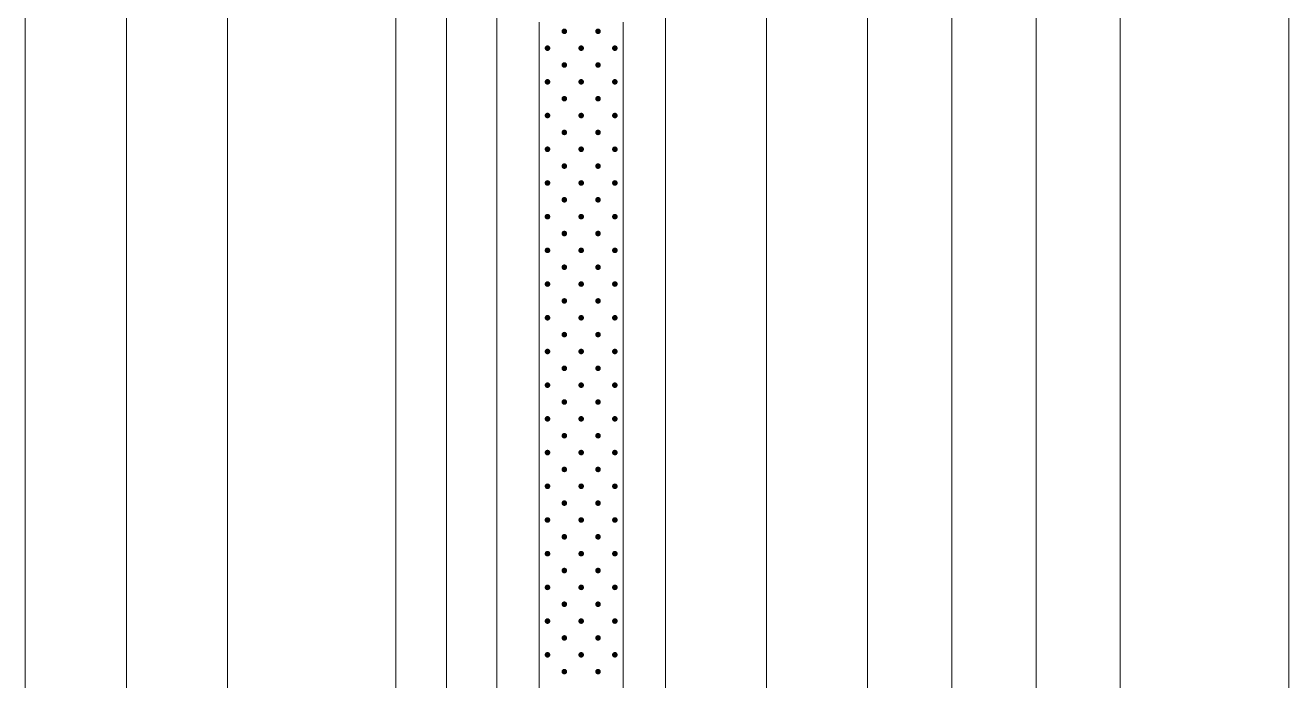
# Model space of a CAD drawing. Header units: inches. Extents: x -27 to 109, y -724 to 26.
# Drawn here: x 5.88 to 35.88, y -171.67 to -156.11 of the extents above; entities that cross this region are included whole.
import ezdxf

# ---------------------------------------------------------------- set-up
doc = ezdxf.new("R2010")
doc.units = ezdxf.units.IN
doc.header["$MEASUREMENT"] = 0
doc.layers.get('0').update_dxf_attribs({"lineweight": 0})

# ---------------------------------------------------------------- blocks, each defined once
blk = doc.blocks.new('lr_block_40')
at = {"true_color": 0x000000}
for points in [[(18.746, -156.271), (18.748, -156.254), (18.746, -156.237), (18.739, -156.22), (18.729, -156.207), (18.715, -156.196), (18.699, -156.189), (18.682, -156.187), (18.664, -156.189), (18.648, -156.196), (18.634, -156.207), (18.624, -156.22), (18.617, -156.237), (18.615, -156.254), (18.617, -156.271), (18.624, -156.287), (18.634, -156.301), (18.648, -156.311), (18.664, -156.318), (18.682, -156.32), (18.699, -156.318), (18.715, -156.311), (18.729, -156.301), (18.739, -156.287)], [(19.546, -156.271), (19.548, -156.254), (19.546, -156.237), (19.539, -156.22), (19.529, -156.207), (19.515, -156.196), (19.499, -156.189), (19.482, -156.187), (19.464, -156.189), (19.448, -156.196), (19.434, -156.207), (19.424, -156.22), (19.417, -156.237), (19.415, -156.254), (19.417, -156.271), (19.424, -156.287), (19.434, -156.301), (19.448, -156.311), (19.464, -156.318), (19.482, -156.32), (19.499, -156.318), (19.515, -156.311), (19.529, -156.301), (19.539, -156.287)], [(18.346, -156.671), (18.348, -156.654), (18.346, -156.637), (18.339, -156.62), (18.329, -156.607), (18.315, -156.596), (18.299, -156.589), (18.282, -156.587), (18.264, -156.589), (18.248, -156.596), (18.234, -156.607), (18.224, -156.62), (18.217, -156.637), (18.215, -156.654), (18.217, -156.671), (18.224, -156.687), (18.234, -156.701), (18.248, -156.711), (18.264, -156.718), (18.282, -156.72), (18.299, -156.718), (18.315, -156.711), (18.329, -156.701), (18.339, -156.687)], [(19.146, -156.671), (19.148, -156.654), (19.146, -156.637), (19.139, -156.62), (19.129, -156.607), (19.115, -156.596), (19.099, -156.589), (19.082, -156.587), (19.064, -156.589), (19.048, -156.596), (19.034, -156.607), (19.024, -156.62), (19.017, -156.637), (19.015, -156.654), (19.017, -156.671), (19.024, -156.687), (19.034, -156.701), (19.048, -156.711), (19.064, -156.718), (19.082, -156.72), (19.099, -156.718), (19.115, -156.711), (19.129, -156.701), (19.139, -156.687)], [(19.946, -156.671), (19.948, -156.654), (19.946, -156.637), (19.939, -156.62), (19.929, -156.607), (19.915, -156.596), (19.899, -156.589), (19.882, -156.587), (19.864, -156.589), (19.848, -156.596), (19.834, -156.607), (19.824, -156.62), (19.817, -156.637), (19.815, -156.654), (19.817, -156.671), (19.824, -156.687), (19.834, -156.701), (19.848, -156.711), (19.864, -156.718), (19.882, -156.72), (19.899, -156.718), (19.915, -156.711), (19.929, -156.701), (19.939, -156.687)], [(18.746, -157.071), (18.748, -157.054), (18.746, -157.037), (18.739, -157.02), (18.729, -157.007), (18.715, -156.996), (18.699, -156.989), (18.682, -156.987), (18.664, -156.989), (18.648, -156.996), (18.634, -157.007), (18.624, -157.02), (18.617, -157.037), (18.615, -157.054), (18.617, -157.071), (18.624, -157.087), (18.634, -157.101), (18.648, -157.111), (18.664, -157.118), (18.682, -157.12), (18.699, -157.118), (18.715, -157.111), (18.729, -157.101), (18.739, -157.087)], [(19.546, -157.071), (19.548, -157.054), (19.546, -157.037), (19.539, -157.02), (19.529, -157.007), (19.515, -156.996), (19.499, -156.989), (19.482, -156.987), (19.464, -156.989), (19.448, -156.996), (19.434, -157.007), (19.424, -157.02), (19.417, -157.037), (19.415, -157.054), (19.417, -157.071), (19.424, -157.087), (19.434, -157.101), (19.448, -157.111), (19.464, -157.118), (19.482, -157.12), (19.499, -157.118), (19.515, -157.111), (19.529, -157.101), (19.539, -157.087)], [(18.346, -157.471), (18.348, -157.454), (18.346, -157.437), (18.339, -157.42), (18.329, -157.407), (18.315, -157.396), (18.299, -157.389), (18.282, -157.387), (18.264, -157.389), (18.248, -157.396), (18.234, -157.407), (18.224, -157.42), (18.217, -157.437), (18.215, -157.454), (18.217, -157.471), (18.224, -157.487), (18.234, -157.501), (18.248, -157.511), (18.264, -157.518), (18.282, -157.52), (18.299, -157.518), (18.315, -157.511), (18.329, -157.501), (18.339, -157.487)], [(19.146, -157.471), (19.148, -157.454), (19.146, -157.437), (19.139, -157.42), (19.129, -157.407), (19.115, -157.396), (19.099, -157.389), (19.082, -157.387), (19.064, -157.389), (19.048, -157.396), (19.034, -157.407), (19.024, -157.42), (19.017, -157.437), (19.015, -157.454), (19.017, -157.471), (19.024, -157.487), (19.034, -157.501), (19.048, -157.511), (19.064, -157.518), (19.082, -157.52), (19.099, -157.518), (19.115, -157.511), (19.129, -157.501), (19.139, -157.487)], [(19.946, -157.471), (19.948, -157.454), (19.946, -157.437), (19.939, -157.42), (19.929, -157.407), (19.915, -157.396), (19.899, -157.389), (19.882, -157.387), (19.864, -157.389), (19.848, -157.396), (19.834, -157.407), (19.824, -157.42), (19.817, -157.437), (19.815, -157.454), (19.817, -157.471), (19.824, -157.487), (19.834, -157.501), (19.848, -157.511), (19.864, -157.518), (19.882, -157.52), (19.899, -157.518), (19.915, -157.511), (19.929, -157.501), (19.939, -157.487)], [(18.746, -157.871), (18.748, -157.854), (18.746, -157.837), (18.739, -157.82), (18.729, -157.807), (18.715, -157.796), (18.699, -157.789), (18.682, -157.787), (18.664, -157.789), (18.648, -157.796), (18.634, -157.807), (18.624, -157.82), (18.617, -157.837), (18.615, -157.854), (18.617, -157.871), (18.624, -157.887), (18.634, -157.901), (18.648, -157.911), (18.664, -157.918), (18.682, -157.92), (18.699, -157.918), (18.715, -157.911), (18.729, -157.901), (18.739, -157.887)], [(19.546, -157.871), (19.548, -157.854), (19.546, -157.837), (19.539, -157.82), (19.529, -157.807), (19.515, -157.796), (19.499, -157.789), (19.482, -157.787), (19.464, -157.789), (19.448, -157.796), (19.434, -157.807), (19.424, -157.82), (19.417, -157.837), (19.415, -157.854), (19.417, -157.871), (19.424, -157.887), (19.434, -157.901), (19.448, -157.911), (19.464, -157.918), (19.482, -157.92), (19.499, -157.918), (19.515, -157.911), (19.529, -157.901), (19.539, -157.887)], [(18.346, -158.271), (18.348, -158.254), (18.346, -158.237), (18.339, -158.22), (18.329, -158.207), (18.315, -158.196), (18.299, -158.189), (18.282, -158.187), (18.264, -158.189), (18.248, -158.196), (18.234, -158.207), (18.224, -158.22), (18.217, -158.237), (18.215, -158.254), (18.217, -158.271), (18.224, -158.287), (18.234, -158.301), (18.248, -158.311), (18.264, -158.318), (18.282, -158.32), (18.299, -158.318), (18.315, -158.311), (18.329, -158.301), (18.339, -158.287)], [(19.146, -158.271), (19.148, -158.254), (19.146, -158.237), (19.139, -158.22), (19.129, -158.207), (19.115, -158.196), (19.099, -158.189), (19.082, -158.187), (19.064, -158.189), (19.048, -158.196), (19.034, -158.207), (19.024, -158.22), (19.017, -158.237), (19.015, -158.254), (19.017, -158.271), (19.024, -158.287), (19.034, -158.301), (19.048, -158.311), (19.064, -158.318), (19.082, -158.32), (19.099, -158.318), (19.115, -158.311), (19.129, -158.301), (19.139, -158.287)], [(19.946, -158.271), (19.948, -158.254), (19.946, -158.237), (19.939, -158.22), (19.929, -158.207), (19.915, -158.196), (19.899, -158.189), (19.882, -158.187), (19.864, -158.189), (19.848, -158.196), (19.834, -158.207), (19.824, -158.22), (19.817, -158.237), (19.815, -158.254), (19.817, -158.271), (19.824, -158.287), (19.834, -158.301), (19.848, -158.311), (19.864, -158.318), (19.882, -158.32), (19.899, -158.318), (19.915, -158.311), (19.929, -158.301), (19.939, -158.287)], [(18.746, -158.671), (18.748, -158.654), (18.746, -158.637), (18.739, -158.62), (18.729, -158.607), (18.715, -158.596), (18.699, -158.589), (18.682, -158.587), (18.664, -158.589), (18.648, -158.596), (18.634, -158.607), (18.624, -158.62), (18.617, -158.637), (18.615, -158.654), (18.617, -158.671), (18.624, -158.687), (18.634, -158.701), (18.648, -158.711), (18.664, -158.718), (18.682, -158.72), (18.699, -158.718), (18.715, -158.711), (18.729, -158.701), (18.739, -158.687)], [(19.546, -158.671), (19.548, -158.654), (19.546, -158.637), (19.539, -158.62), (19.529, -158.607), (19.515, -158.596), (19.499, -158.589), (19.482, -158.587), (19.464, -158.589), (19.448, -158.596), (19.434, -158.607), (19.424, -158.62), (19.417, -158.637), (19.415, -158.654), (19.417, -158.671), (19.424, -158.687), (19.434, -158.701), (19.448, -158.711), (19.464, -158.718), (19.482, -158.72), (19.499, -158.718), (19.515, -158.711), (19.529, -158.701), (19.539, -158.687)], [(18.346, -159.071), (18.348, -159.054), (18.346, -159.037), (18.339, -159.02), (18.329, -159.007), (18.315, -158.996), (18.299, -158.989), (18.282, -158.987), (18.264, -158.989), (18.248, -158.996), (18.234, -159.007), (18.224, -159.02), (18.217, -159.037), (18.215, -159.054), (18.217, -159.071), (18.224, -159.087), (18.234, -159.101), (18.248, -159.111), (18.264, -159.118), (18.282, -159.12), (18.299, -159.118), (18.315, -159.111), (18.329, -159.101), (18.339, -159.087)], [(19.146, -159.071), (19.148, -159.054), (19.146, -159.037), (19.139, -159.02), (19.129, -159.007), (19.115, -158.996), (19.099, -158.989), (19.082, -158.987), (19.064, -158.989), (19.048, -158.996), (19.034, -159.007), (19.024, -159.02), (19.017, -159.037), (19.015, -159.054), (19.017, -159.071), (19.024, -159.087), (19.034, -159.101), (19.048, -159.111), (19.064, -159.118), (19.082, -159.12), (19.099, -159.118), (19.115, -159.111), (19.129, -159.101), (19.139, -159.087)], [(19.946, -159.071), (19.948, -159.054), (19.946, -159.037), (19.939, -159.02), (19.929, -159.007), (19.915, -158.996), (19.899, -158.989), (19.882, -158.987), (19.864, -158.989), (19.848, -158.996), (19.834, -159.007), (19.824, -159.02), (19.817, -159.037), (19.815, -159.054), (19.817, -159.071), (19.824, -159.087), (19.834, -159.101), (19.848, -159.111), (19.864, -159.118), (19.882, -159.12), (19.899, -159.118), (19.915, -159.111), (19.929, -159.101), (19.939, -159.087)], [(18.746, -159.471), (18.748, -159.454), (18.746, -159.437), (18.739, -159.42), (18.729, -159.407), (18.715, -159.396), (18.699, -159.389), (18.682, -159.387), (18.664, -159.389), (18.648, -159.396), (18.634, -159.407), (18.624, -159.42), (18.617, -159.437), (18.615, -159.454), (18.617, -159.471), (18.624, -159.487), (18.634, -159.501), (18.648, -159.511), (18.664, -159.518), (18.682, -159.52), (18.699, -159.518), (18.715, -159.511), (18.729, -159.501), (18.739, -159.487)], [(19.546, -159.471), (19.548, -159.454), (19.546, -159.437), (19.539, -159.42), (19.529, -159.407), (19.515, -159.396), (19.499, -159.389), (19.482, -159.387), (19.464, -159.389), (19.448, -159.396), (19.434, -159.407), (19.424, -159.42), (19.417, -159.437), (19.415, -159.454), (19.417, -159.471), (19.424, -159.487), (19.434, -159.501), (19.448, -159.511), (19.464, -159.518), (19.482, -159.52), (19.499, -159.518), (19.515, -159.511), (19.529, -159.501), (19.539, -159.487)], [(18.346, -159.871), (18.348, -159.854), (18.346, -159.837), (18.339, -159.82), (18.329, -159.807), (18.315, -159.796), (18.299, -159.789), (18.282, -159.787), (18.264, -159.789), (18.248, -159.796), (18.234, -159.807), (18.224, -159.82), (18.217, -159.837), (18.215, -159.854), (18.217, -159.871), (18.224, -159.887), (18.234, -159.901), (18.248, -159.911), (18.264, -159.918), (18.282, -159.92), (18.299, -159.918), (18.315, -159.911), (18.329, -159.901), (18.339, -159.887)], [(19.146, -159.871), (19.148, -159.854), (19.146, -159.837), (19.139, -159.82), (19.129, -159.807), (19.115, -159.796), (19.099, -159.789), (19.082, -159.787), (19.064, -159.789), (19.048, -159.796), (19.034, -159.807), (19.024, -159.82), (19.017, -159.837), (19.015, -159.854), (19.017, -159.871), (19.024, -159.887), (19.034, -159.901), (19.048, -159.911), (19.064, -159.918), (19.082, -159.92), (19.099, -159.918), (19.115, -159.911), (19.129, -159.901), (19.139, -159.887)], [(19.946, -159.871), (19.948, -159.854), (19.946, -159.837), (19.939, -159.82), (19.929, -159.807), (19.915, -159.796), (19.899, -159.789), (19.882, -159.787), (19.864, -159.789), (19.848, -159.796), (19.834, -159.807), (19.824, -159.82), (19.817, -159.837), (19.815, -159.854), (19.817, -159.871), (19.824, -159.887), (19.834, -159.901), (19.848, -159.911), (19.864, -159.918), (19.882, -159.92), (19.899, -159.918), (19.915, -159.911), (19.929, -159.901), (19.939, -159.887)], [(18.746, -160.271), (18.748, -160.254), (18.746, -160.237), (18.739, -160.22), (18.729, -160.207), (18.715, -160.196), (18.699, -160.189), (18.682, -160.187), (18.664, -160.189), (18.648, -160.196), (18.634, -160.207), (18.624, -160.22), (18.617, -160.237), (18.615, -160.254), (18.617, -160.271), (18.624, -160.287), (18.634, -160.301), (18.648, -160.311), (18.664, -160.318), (18.682, -160.32), (18.699, -160.318), (18.715, -160.311), (18.729, -160.301), (18.739, -160.287)], [(19.546, -160.271), (19.548, -160.254), (19.546, -160.237), (19.539, -160.22), (19.529, -160.207), (19.515, -160.196), (19.499, -160.189), (19.482, -160.187), (19.464, -160.189), (19.448, -160.196), (19.434, -160.207), (19.424, -160.22), (19.417, -160.237), (19.415, -160.254), (19.417, -160.271), (19.424, -160.287), (19.434, -160.301), (19.448, -160.311), (19.464, -160.318), (19.482, -160.32), (19.499, -160.318), (19.515, -160.311), (19.529, -160.301), (19.539, -160.287)], [(18.346, -160.671), (18.348, -160.654), (18.346, -160.637), (18.339, -160.62), (18.329, -160.607), (18.315, -160.596), (18.299, -160.589), (18.282, -160.587), (18.264, -160.589), (18.248, -160.596), (18.234, -160.607), (18.224, -160.62), (18.217, -160.637), (18.215, -160.654), (18.217, -160.671), (18.224, -160.687), (18.234, -160.701), (18.248, -160.711), (18.264, -160.718), (18.282, -160.72), (18.299, -160.718), (18.315, -160.711), (18.329, -160.701), (18.339, -160.687)], [(19.146, -160.671), (19.148, -160.654), (19.146, -160.637), (19.139, -160.62), (19.129, -160.607), (19.115, -160.596), (19.099, -160.589), (19.082, -160.587), (19.064, -160.589), (19.048, -160.596), (19.034, -160.607), (19.024, -160.62), (19.017, -160.637), (19.015, -160.654), (19.017, -160.671), (19.024, -160.687), (19.034, -160.701), (19.048, -160.711), (19.064, -160.718), (19.082, -160.72), (19.099, -160.718), (19.115, -160.711), (19.129, -160.701), (19.139, -160.687)], [(19.946, -160.671), (19.948, -160.654), (19.946, -160.637), (19.939, -160.62), (19.929, -160.607), (19.915, -160.596), (19.899, -160.589), (19.882, -160.587), (19.864, -160.589), (19.848, -160.596), (19.834, -160.607), (19.824, -160.62), (19.817, -160.637), (19.815, -160.654), (19.817, -160.671), (19.824, -160.687), (19.834, -160.701), (19.848, -160.711), (19.864, -160.718), (19.882, -160.72), (19.899, -160.718), (19.915, -160.711), (19.929, -160.701), (19.939, -160.687)], [(18.746, -161.071), (18.748, -161.054), (18.746, -161.037), (18.739, -161.02), (18.729, -161.007), (18.715, -160.996), (18.699, -160.989), (18.682, -160.987), (18.664, -160.989), (18.648, -160.996), (18.634, -161.007), (18.624, -161.02), (18.617, -161.037), (18.615, -161.054), (18.617, -161.071), (18.624, -161.087), (18.634, -161.101), (18.648, -161.111), (18.664, -161.118), (18.682, -161.12), (18.699, -161.118), (18.715, -161.111), (18.729, -161.101), (18.739, -161.087)], [(19.546, -161.071), (19.548, -161.054), (19.546, -161.037), (19.539, -161.02), (19.529, -161.007), (19.515, -160.996), (19.499, -160.989), (19.482, -160.987), (19.464, -160.989), (19.448, -160.996), (19.434, -161.007), (19.424, -161.02), (19.417, -161.037), (19.415, -161.054), (19.417, -161.071), (19.424, -161.087), (19.434, -161.101), (19.448, -161.111), (19.464, -161.118), (19.482, -161.12), (19.499, -161.118), (19.515, -161.111), (19.529, -161.101), (19.539, -161.087)], [(18.346, -161.471), (18.348, -161.454), (18.346, -161.437), (18.339, -161.42), (18.329, -161.407), (18.315, -161.396), (18.299, -161.389), (18.282, -161.387), (18.264, -161.389), (18.248, -161.396), (18.234, -161.407), (18.224, -161.42), (18.217, -161.437), (18.215, -161.454), (18.217, -161.471), (18.224, -161.487), (18.234, -161.501), (18.248, -161.511), (18.264, -161.518), (18.282, -161.52), (18.299, -161.518), (18.315, -161.511), (18.329, -161.501), (18.339, -161.487)], [(19.146, -161.471), (19.148, -161.454), (19.146, -161.437), (19.139, -161.42), (19.129, -161.407), (19.115, -161.396), (19.099, -161.389), (19.082, -161.387), (19.064, -161.389), (19.048, -161.396), (19.034, -161.407), (19.024, -161.42), (19.017, -161.437), (19.015, -161.454), (19.017, -161.471), (19.024, -161.487), (19.034, -161.501), (19.048, -161.511), (19.064, -161.518), (19.082, -161.52), (19.099, -161.518), (19.115, -161.511), (19.129, -161.501), (19.139, -161.487)], [(19.946, -161.471), (19.948, -161.454), (19.946, -161.437), (19.939, -161.42), (19.929, -161.407), (19.915, -161.396), (19.899, -161.389), (19.882, -161.387), (19.864, -161.389), (19.848, -161.396), (19.834, -161.407), (19.824, -161.42), (19.817, -161.437), (19.815, -161.454), (19.817, -161.471), (19.824, -161.487), (19.834, -161.501), (19.848, -161.511), (19.864, -161.518), (19.882, -161.52), (19.899, -161.518), (19.915, -161.511), (19.929, -161.501), (19.939, -161.487)], [(18.746, -161.871), (18.748, -161.854), (18.746, -161.837), (18.739, -161.82), (18.729, -161.807), (18.715, -161.796), (18.699, -161.789), (18.682, -161.787), (18.664, -161.789), (18.648, -161.796), (18.634, -161.807), (18.624, -161.82), (18.617, -161.837), (18.615, -161.854), (18.617, -161.871), (18.624, -161.887), (18.634, -161.901), (18.648, -161.911), (18.664, -161.918), (18.682, -161.92), (18.699, -161.918), (18.715, -161.911), (18.729, -161.901), (18.739, -161.887)], [(19.546, -161.871), (19.548, -161.854), (19.546, -161.837), (19.539, -161.82), (19.529, -161.807), (19.515, -161.796), (19.499, -161.789), (19.482, -161.787), (19.464, -161.789), (19.448, -161.796), (19.434, -161.807), (19.424, -161.82), (19.417, -161.837), (19.415, -161.854), (19.417, -161.871), (19.424, -161.887), (19.434, -161.901), (19.448, -161.911), (19.464, -161.918), (19.482, -161.92), (19.499, -161.918), (19.515, -161.911), (19.529, -161.901), (19.539, -161.887)], [(18.346, -162.271), (18.348, -162.254), (18.346, -162.237), (18.339, -162.22), (18.329, -162.207), (18.315, -162.196), (18.299, -162.189), (18.282, -162.187), (18.264, -162.189), (18.248, -162.196), (18.234, -162.207), (18.224, -162.22), (18.217, -162.237), (18.215, -162.254), (18.217, -162.271), (18.224, -162.287), (18.234, -162.301), (18.248, -162.311), (18.264, -162.318), (18.282, -162.32), (18.299, -162.318), (18.315, -162.311), (18.329, -162.301), (18.339, -162.287)], [(19.146, -162.271), (19.148, -162.254), (19.146, -162.237), (19.139, -162.22), (19.129, -162.207), (19.115, -162.196), (19.099, -162.189), (19.082, -162.187), (19.064, -162.189), (19.048, -162.196), (19.034, -162.207), (19.024, -162.22), (19.017, -162.237), (19.015, -162.254), (19.017, -162.271), (19.024, -162.287), (19.034, -162.301), (19.048, -162.311), (19.064, -162.318), (19.082, -162.32), (19.099, -162.318), (19.115, -162.311), (19.129, -162.301), (19.139, -162.287)], [(19.946, -162.271), (19.948, -162.254), (19.946, -162.237), (19.939, -162.22), (19.929, -162.207), (19.915, -162.196), (19.899, -162.189), (19.882, -162.187), (19.864, -162.189), (19.848, -162.196), (19.834, -162.207), (19.824, -162.22), (19.817, -162.237), (19.815, -162.254), (19.817, -162.271), (19.824, -162.287), (19.834, -162.301), (19.848, -162.311), (19.864, -162.318), (19.882, -162.32), (19.899, -162.318), (19.915, -162.311), (19.929, -162.301), (19.939, -162.287)], [(18.746, -162.671), (18.748, -162.654), (18.746, -162.637), (18.739, -162.62), (18.729, -162.607), (18.715, -162.596), (18.699, -162.589), (18.682, -162.587), (18.664, -162.589), (18.648, -162.596), (18.634, -162.607), (18.624, -162.62), (18.617, -162.637), (18.615, -162.654), (18.617, -162.671), (18.624, -162.687), (18.634, -162.701), (18.648, -162.711), (18.664, -162.718), (18.682, -162.72), (18.699, -162.718), (18.715, -162.711), (18.729, -162.701), (18.739, -162.687)], [(19.546, -162.671), (19.548, -162.654), (19.546, -162.637), (19.539, -162.62), (19.529, -162.607), (19.515, -162.596), (19.499, -162.589), (19.482, -162.587), (19.464, -162.589), (19.448, -162.596), (19.434, -162.607), (19.424, -162.62), (19.417, -162.637), (19.415, -162.654), (19.417, -162.671), (19.424, -162.687), (19.434, -162.701), (19.448, -162.711), (19.464, -162.718), (19.482, -162.72), (19.499, -162.718), (19.515, -162.711), (19.529, -162.701), (19.539, -162.687)], [(18.346, -163.071), (18.348, -163.054), (18.346, -163.037), (18.339, -163.02), (18.329, -163.007), (18.315, -162.996), (18.299, -162.989), (18.282, -162.987), (18.264, -162.989), (18.248, -162.996), (18.234, -163.007), (18.224, -163.02), (18.217, -163.037), (18.215, -163.054), (18.217, -163.071), (18.224, -163.087), (18.234, -163.101), (18.248, -163.111), (18.264, -163.118), (18.282, -163.12), (18.299, -163.118), (18.315, -163.111), (18.329, -163.101), (18.339, -163.087)], [(19.146, -163.071), (19.148, -163.054), (19.146, -163.037), (19.139, -163.02), (19.129, -163.007), (19.115, -162.996), (19.099, -162.989), (19.082, -162.987), (19.064, -162.989), (19.048, -162.996), (19.034, -163.007), (19.024, -163.02), (19.017, -163.037), (19.015, -163.054), (19.017, -163.071), (19.024, -163.087), (19.034, -163.101), (19.048, -163.111), (19.064, -163.118), (19.082, -163.12), (19.099, -163.118), (19.115, -163.111), (19.129, -163.101), (19.139, -163.087)], [(19.946, -163.071), (19.948, -163.054), (19.946, -163.037), (19.939, -163.02), (19.929, -163.007), (19.915, -162.996), (19.899, -162.989), (19.882, -162.987), (19.864, -162.989), (19.848, -162.996), (19.834, -163.007), (19.824, -163.02), (19.817, -163.037), (19.815, -163.054), (19.817, -163.071), (19.824, -163.087), (19.834, -163.101), (19.848, -163.111), (19.864, -163.118), (19.882, -163.12), (19.899, -163.118), (19.915, -163.111), (19.929, -163.101), (19.939, -163.087)], [(18.746, -163.471), (18.748, -163.454), (18.746, -163.437), (18.739, -163.42), (18.729, -163.407), (18.715, -163.396), (18.699, -163.389), (18.682, -163.387), (18.664, -163.389), (18.648, -163.396), (18.634, -163.407), (18.624, -163.42), (18.617, -163.437), (18.615, -163.454), (18.617, -163.471), (18.624, -163.487), (18.634, -163.501), (18.648, -163.511), (18.664, -163.518), (18.682, -163.52), (18.699, -163.518), (18.715, -163.511), (18.729, -163.501), (18.739, -163.487)], [(19.546, -163.471), (19.548, -163.454), (19.546, -163.437), (19.539, -163.42), (19.529, -163.407), (19.515, -163.396), (19.499, -163.389), (19.482, -163.387), (19.464, -163.389), (19.448, -163.396), (19.434, -163.407), (19.424, -163.42), (19.417, -163.437), (19.415, -163.454), (19.417, -163.471), (19.424, -163.487), (19.434, -163.501), (19.448, -163.511), (19.464, -163.518), (19.482, -163.52), (19.499, -163.518), (19.515, -163.511), (19.529, -163.501), (19.539, -163.487)], [(18.346, -163.871), (18.348, -163.854), (18.346, -163.837), (18.339, -163.82), (18.329, -163.807), (18.315, -163.796), (18.299, -163.789), (18.282, -163.787), (18.264, -163.789), (18.248, -163.796), (18.234, -163.807), (18.224, -163.82), (18.217, -163.837), (18.215, -163.854), (18.217, -163.871), (18.224, -163.887), (18.234, -163.901), (18.248, -163.911), (18.264, -163.918), (18.282, -163.92), (18.299, -163.918), (18.315, -163.911), (18.329, -163.901), (18.339, -163.887)], [(19.146, -163.871), (19.148, -163.854), (19.146, -163.837), (19.139, -163.82), (19.129, -163.807), (19.115, -163.796), (19.099, -163.789), (19.082, -163.787), (19.064, -163.789), (19.048, -163.796), (19.034, -163.807), (19.024, -163.82), (19.017, -163.837), (19.015, -163.854), (19.017, -163.871), (19.024, -163.887), (19.034, -163.901), (19.048, -163.911), (19.064, -163.918), (19.082, -163.92), (19.099, -163.918), (19.115, -163.911), (19.129, -163.901), (19.139, -163.887)], [(19.946, -163.871), (19.948, -163.854), (19.946, -163.837), (19.939, -163.82), (19.929, -163.807), (19.915, -163.796), (19.899, -163.789), (19.882, -163.787), (19.864, -163.789), (19.848, -163.796), (19.834, -163.807), (19.824, -163.82), (19.817, -163.837), (19.815, -163.854), (19.817, -163.871), (19.824, -163.887), (19.834, -163.901), (19.848, -163.911), (19.864, -163.918), (19.882, -163.92), (19.899, -163.918), (19.915, -163.911), (19.929, -163.901), (19.939, -163.887)], [(18.746, -164.271), (18.748, -164.254), (18.746, -164.237), (18.739, -164.22), (18.729, -164.207), (18.715, -164.196), (18.699, -164.189), (18.682, -164.187), (18.664, -164.189), (18.648, -164.196), (18.634, -164.207), (18.624, -164.22), (18.617, -164.237), (18.615, -164.254), (18.617, -164.271), (18.624, -164.287), (18.634, -164.301), (18.648, -164.311), (18.664, -164.318), (18.682, -164.32), (18.699, -164.318), (18.715, -164.311), (18.729, -164.301), (18.739, -164.287)], [(19.546, -164.271), (19.548, -164.254), (19.546, -164.237), (19.539, -164.22), (19.529, -164.207), (19.515, -164.196), (19.499, -164.189), (19.482, -164.187), (19.464, -164.189), (19.448, -164.196), (19.434, -164.207), (19.424, -164.22), (19.417, -164.237), (19.415, -164.254), (19.417, -164.271), (19.424, -164.287), (19.434, -164.301), (19.448, -164.311), (19.464, -164.318), (19.482, -164.32), (19.499, -164.318), (19.515, -164.311), (19.529, -164.301), (19.539, -164.287)], [(18.346, -164.671), (18.348, -164.654), (18.346, -164.637), (18.339, -164.62), (18.329, -164.607), (18.315, -164.596), (18.299, -164.589), (18.282, -164.587), (18.264, -164.589), (18.248, -164.596), (18.234, -164.607), (18.224, -164.62), (18.217, -164.637), (18.215, -164.654), (18.217, -164.671), (18.224, -164.687), (18.234, -164.701), (18.248, -164.711), (18.264, -164.718), (18.282, -164.72), (18.299, -164.718), (18.315, -164.711), (18.329, -164.701), (18.339, -164.687)], [(19.146, -164.671), (19.148, -164.654), (19.146, -164.637), (19.139, -164.62), (19.129, -164.607), (19.115, -164.596), (19.099, -164.589), (19.082, -164.587), (19.064, -164.589), (19.048, -164.596), (19.034, -164.607), (19.024, -164.62), (19.017, -164.637), (19.015, -164.654), (19.017, -164.671), (19.024, -164.687), (19.034, -164.701), (19.048, -164.711), (19.064, -164.718), (19.082, -164.72), (19.099, -164.718), (19.115, -164.711), (19.129, -164.701), (19.139, -164.687)], [(19.946, -164.671), (19.948, -164.654), (19.946, -164.637), (19.939, -164.62), (19.929, -164.607), (19.915, -164.596), (19.899, -164.589), (19.882, -164.587), (19.864, -164.589), (19.848, -164.596), (19.834, -164.607), (19.824, -164.62), (19.817, -164.637), (19.815, -164.654), (19.817, -164.671), (19.824, -164.687), (19.834, -164.701), (19.848, -164.711), (19.864, -164.718), (19.882, -164.72), (19.899, -164.718), (19.915, -164.711), (19.929, -164.701), (19.939, -164.687)], [(18.746, -165.071), (18.748, -165.054), (18.746, -165.037), (18.739, -165.02), (18.729, -165.007), (18.715, -164.996), (18.699, -164.989), (18.682, -164.987), (18.664, -164.989), (18.648, -164.996), (18.634, -165.007), (18.624, -165.02), (18.617, -165.037), (18.615, -165.054), (18.617, -165.071), (18.624, -165.087), (18.634, -165.101), (18.648, -165.111), (18.664, -165.118), (18.682, -165.12), (18.699, -165.118), (18.715, -165.111), (18.729, -165.101), (18.739, -165.087)], [(19.546, -165.071), (19.548, -165.054), (19.546, -165.037), (19.539, -165.02), (19.529, -165.007), (19.515, -164.996), (19.499, -164.989), (19.482, -164.987), (19.464, -164.989), (19.448, -164.996), (19.434, -165.007), (19.424, -165.02), (19.417, -165.037), (19.415, -165.054), (19.417, -165.071), (19.424, -165.087), (19.434, -165.101), (19.448, -165.111), (19.464, -165.118), (19.482, -165.12), (19.499, -165.118), (19.515, -165.111), (19.529, -165.101), (19.539, -165.087)], [(18.346, -165.471), (18.348, -165.454), (18.346, -165.437), (18.339, -165.42), (18.329, -165.407), (18.315, -165.396), (18.299, -165.389), (18.282, -165.387), (18.264, -165.389), (18.248, -165.396), (18.234, -165.407), (18.224, -165.42), (18.217, -165.437), (18.215, -165.454), (18.217, -165.471), (18.224, -165.487), (18.234, -165.501), (18.248, -165.511), (18.264, -165.518), (18.282, -165.52), (18.299, -165.518), (18.315, -165.511), (18.329, -165.501), (18.339, -165.487)], [(19.146, -165.471), (19.148, -165.454), (19.146, -165.437), (19.139, -165.42), (19.129, -165.407), (19.115, -165.396), (19.099, -165.389), (19.082, -165.387), (19.064, -165.389), (19.048, -165.396), (19.034, -165.407), (19.024, -165.42), (19.017, -165.437), (19.015, -165.454), (19.017, -165.471), (19.024, -165.487), (19.034, -165.501), (19.048, -165.511), (19.064, -165.518), (19.082, -165.52), (19.099, -165.518), (19.115, -165.511), (19.129, -165.501), (19.139, -165.487)], [(19.946, -165.471), (19.948, -165.454), (19.946, -165.437), (19.939, -165.42), (19.929, -165.407), (19.915, -165.396), (19.899, -165.389), (19.882, -165.387), (19.864, -165.389), (19.848, -165.396), (19.834, -165.407), (19.824, -165.42), (19.817, -165.437), (19.815, -165.454), (19.817, -165.471), (19.824, -165.487), (19.834, -165.501), (19.848, -165.511), (19.864, -165.518), (19.882, -165.52), (19.899, -165.518), (19.915, -165.511), (19.929, -165.501), (19.939, -165.487)], [(18.746, -165.871), (18.748, -165.854), (18.746, -165.837), (18.739, -165.82), (18.729, -165.807), (18.715, -165.796), (18.699, -165.789), (18.682, -165.787), (18.664, -165.789), (18.648, -165.796), (18.634, -165.807), (18.624, -165.82), (18.617, -165.837), (18.615, -165.854), (18.617, -165.871), (18.624, -165.887), (18.634, -165.901), (18.648, -165.911), (18.664, -165.918), (18.682, -165.92), (18.699, -165.918), (18.715, -165.911), (18.729, -165.901), (18.739, -165.887)], [(19.546, -165.871), (19.548, -165.854), (19.546, -165.837), (19.539, -165.82), (19.529, -165.807), (19.515, -165.796), (19.499, -165.789), (19.482, -165.787), (19.464, -165.789), (19.448, -165.796), (19.434, -165.807), (19.424, -165.82), (19.417, -165.837), (19.415, -165.854), (19.417, -165.871), (19.424, -165.887), (19.434, -165.901), (19.448, -165.911), (19.464, -165.918), (19.482, -165.92), (19.499, -165.918), (19.515, -165.911), (19.529, -165.901), (19.539, -165.887)], [(18.346, -166.271), (18.348, -166.254), (18.346, -166.237), (18.339, -166.22), (18.329, -166.207), (18.315, -166.196), (18.299, -166.189), (18.282, -166.187), (18.264, -166.189), (18.248, -166.196), (18.234, -166.207), (18.224, -166.22), (18.217, -166.237), (18.215, -166.254), (18.217, -166.271), (18.224, -166.287), (18.234, -166.301), (18.248, -166.311), (18.264, -166.318), (18.282, -166.32), (18.299, -166.318), (18.315, -166.311), (18.329, -166.301), (18.339, -166.287)], [(19.146, -166.271), (19.148, -166.254), (19.146, -166.237), (19.139, -166.22), (19.129, -166.207), (19.115, -166.196), (19.099, -166.189), (19.082, -166.187), (19.064, -166.189), (19.048, -166.196), (19.034, -166.207), (19.024, -166.22), (19.017, -166.237), (19.015, -166.254), (19.017, -166.271), (19.024, -166.287), (19.034, -166.301), (19.048, -166.311), (19.064, -166.318), (19.082, -166.32), (19.099, -166.318), (19.115, -166.311), (19.129, -166.301), (19.139, -166.287)], [(19.946, -166.271), (19.948, -166.254), (19.946, -166.237), (19.939, -166.22), (19.929, -166.207), (19.915, -166.196), (19.899, -166.189), (19.882, -166.187), (19.864, -166.189), (19.848, -166.196), (19.834, -166.207), (19.824, -166.22), (19.817, -166.237), (19.815, -166.254), (19.817, -166.271), (19.824, -166.287), (19.834, -166.301), (19.848, -166.311), (19.864, -166.318), (19.882, -166.32), (19.899, -166.318), (19.915, -166.311), (19.929, -166.301), (19.939, -166.287)], [(18.746, -166.671), (18.748, -166.654), (18.746, -166.637), (18.739, -166.62), (18.729, -166.607), (18.715, -166.596), (18.699, -166.589), (18.682, -166.587), (18.664, -166.589), (18.648, -166.596), (18.634, -166.607), (18.624, -166.62), (18.617, -166.637), (18.615, -166.654), (18.617, -166.671), (18.624, -166.687), (18.634, -166.701), (18.648, -166.711), (18.664, -166.718), (18.682, -166.72), (18.699, -166.718), (18.715, -166.711), (18.729, -166.701), (18.739, -166.687)], [(19.546, -166.671), (19.548, -166.654), (19.546, -166.637), (19.539, -166.62), (19.529, -166.607), (19.515, -166.596), (19.499, -166.589), (19.482, -166.587), (19.464, -166.589), (19.448, -166.596), (19.434, -166.607), (19.424, -166.62), (19.417, -166.637), (19.415, -166.654), (19.417, -166.671), (19.424, -166.687), (19.434, -166.701), (19.448, -166.711), (19.464, -166.718), (19.482, -166.72), (19.499, -166.718), (19.515, -166.711), (19.529, -166.701), (19.539, -166.687)], [(18.346, -167.071), (18.348, -167.054), (18.346, -167.037), (18.339, -167.02), (18.329, -167.007), (18.315, -166.996), (18.299, -166.989), (18.282, -166.987), (18.264, -166.989), (18.248, -166.996), (18.234, -167.007), (18.224, -167.02), (18.217, -167.037), (18.215, -167.054), (18.217, -167.071), (18.224, -167.087), (18.234, -167.101), (18.248, -167.111), (18.264, -167.118), (18.282, -167.12), (18.299, -167.118), (18.315, -167.111), (18.329, -167.101), (18.339, -167.087)], [(19.146, -167.071), (19.148, -167.054), (19.146, -167.037), (19.139, -167.02), (19.129, -167.007), (19.115, -166.996), (19.099, -166.989), (19.082, -166.987), (19.064, -166.989), (19.048, -166.996), (19.034, -167.007), (19.024, -167.02), (19.017, -167.037), (19.015, -167.054), (19.017, -167.071), (19.024, -167.087), (19.034, -167.101), (19.048, -167.111), (19.064, -167.118), (19.082, -167.12), (19.099, -167.118), (19.115, -167.111), (19.129, -167.101), (19.139, -167.087)], [(19.946, -167.071), (19.948, -167.054), (19.946, -167.037), (19.939, -167.02), (19.929, -167.007), (19.915, -166.996), (19.899, -166.989), (19.882, -166.987), (19.864, -166.989), (19.848, -166.996), (19.834, -167.007), (19.824, -167.02), (19.817, -167.037), (19.815, -167.054), (19.817, -167.071), (19.824, -167.087), (19.834, -167.101), (19.848, -167.111), (19.864, -167.118), (19.882, -167.12), (19.899, -167.118), (19.915, -167.111), (19.929, -167.101), (19.939, -167.087)], [(18.746, -167.471), (18.748, -167.454), (18.746, -167.437), (18.739, -167.42), (18.729, -167.407), (18.715, -167.396), (18.699, -167.389), (18.682, -167.387), (18.664, -167.389), (18.648, -167.396), (18.634, -167.407), (18.624, -167.42), (18.617, -167.437), (18.615, -167.454), (18.617, -167.471), (18.624, -167.487), (18.634, -167.501), (18.648, -167.511), (18.664, -167.518), (18.682, -167.52), (18.699, -167.518), (18.715, -167.511), (18.729, -167.501), (18.739, -167.487)], [(19.546, -167.471), (19.548, -167.454), (19.546, -167.437), (19.539, -167.42), (19.529, -167.407), (19.515, -167.396), (19.499, -167.389), (19.482, -167.387), (19.464, -167.389), (19.448, -167.396), (19.434, -167.407), (19.424, -167.42), (19.417, -167.437), (19.415, -167.454), (19.417, -167.471), (19.424, -167.487), (19.434, -167.501), (19.448, -167.511), (19.464, -167.518), (19.482, -167.52), (19.499, -167.518), (19.515, -167.511), (19.529, -167.501), (19.539, -167.487)], [(18.346, -167.871), (18.348, -167.854), (18.346, -167.837), (18.339, -167.82), (18.329, -167.807), (18.315, -167.796), (18.299, -167.789), (18.282, -167.787), (18.264, -167.789), (18.248, -167.796), (18.234, -167.807), (18.224, -167.82), (18.217, -167.837), (18.215, -167.854), (18.217, -167.871), (18.224, -167.887), (18.234, -167.901), (18.248, -167.911), (18.264, -167.918), (18.282, -167.92), (18.299, -167.918), (18.315, -167.911), (18.329, -167.901), (18.339, -167.887)], [(19.146, -167.871), (19.148, -167.854), (19.146, -167.837), (19.139, -167.82), (19.129, -167.807), (19.115, -167.796), (19.099, -167.789), (19.082, -167.787), (19.064, -167.789), (19.048, -167.796), (19.034, -167.807), (19.024, -167.82), (19.017, -167.837), (19.015, -167.854), (19.017, -167.871), (19.024, -167.887), (19.034, -167.901), (19.048, -167.911), (19.064, -167.918), (19.082, -167.92), (19.099, -167.918), (19.115, -167.911), (19.129, -167.901), (19.139, -167.887)], [(19.946, -167.871), (19.948, -167.854), (19.946, -167.837), (19.939, -167.82), (19.929, -167.807), (19.915, -167.796), (19.899, -167.789), (19.882, -167.787), (19.864, -167.789), (19.848, -167.796), (19.834, -167.807), (19.824, -167.82), (19.817, -167.837), (19.815, -167.854), (19.817, -167.871), (19.824, -167.887), (19.834, -167.901), (19.848, -167.911), (19.864, -167.918), (19.882, -167.92), (19.899, -167.918), (19.915, -167.911), (19.929, -167.901), (19.939, -167.887)], [(18.746, -168.271), (18.748, -168.254), (18.746, -168.237), (18.739, -168.22), (18.729, -168.207), (18.715, -168.196), (18.699, -168.189), (18.682, -168.187), (18.664, -168.189), (18.648, -168.196), (18.634, -168.207), (18.624, -168.22), (18.617, -168.237), (18.615, -168.254), (18.617, -168.271), (18.624, -168.287), (18.634, -168.301), (18.648, -168.311), (18.664, -168.318), (18.682, -168.32), (18.699, -168.318), (18.715, -168.311), (18.729, -168.301), (18.739, -168.287)], [(19.546, -168.271), (19.548, -168.254), (19.546, -168.237), (19.539, -168.22), (19.529, -168.207), (19.515, -168.196), (19.499, -168.189), (19.482, -168.187), (19.464, -168.189), (19.448, -168.196), (19.434, -168.207), (19.424, -168.22), (19.417, -168.237), (19.415, -168.254), (19.417, -168.271), (19.424, -168.287), (19.434, -168.301), (19.448, -168.311), (19.464, -168.318), (19.482, -168.32), (19.499, -168.318), (19.515, -168.311), (19.529, -168.301), (19.539, -168.287)], [(18.346, -168.671), (18.348, -168.654), (18.346, -168.637), (18.339, -168.62), (18.329, -168.607), (18.315, -168.596), (18.299, -168.589), (18.282, -168.587), (18.264, -168.589), (18.248, -168.596), (18.234, -168.607), (18.224, -168.62), (18.217, -168.637), (18.215, -168.654), (18.217, -168.671), (18.224, -168.687), (18.234, -168.701), (18.248, -168.711), (18.264, -168.718), (18.282, -168.72), (18.299, -168.718), (18.315, -168.711), (18.329, -168.701), (18.339, -168.687)], [(19.146, -168.671), (19.148, -168.654), (19.146, -168.637), (19.139, -168.62), (19.129, -168.607), (19.115, -168.596), (19.099, -168.589), (19.082, -168.587), (19.064, -168.589), (19.048, -168.596), (19.034, -168.607), (19.024, -168.62), (19.017, -168.637), (19.015, -168.654), (19.017, -168.671), (19.024, -168.687), (19.034, -168.701), (19.048, -168.711), (19.064, -168.718), (19.082, -168.72), (19.099, -168.718), (19.115, -168.711), (19.129, -168.701), (19.139, -168.687)], [(19.946, -168.671), (19.948, -168.654), (19.946, -168.637), (19.939, -168.62), (19.929, -168.607), (19.915, -168.596), (19.899, -168.589), (19.882, -168.587), (19.864, -168.589), (19.848, -168.596), (19.834, -168.607), (19.824, -168.62), (19.817, -168.637), (19.815, -168.654), (19.817, -168.671), (19.824, -168.687), (19.834, -168.701), (19.848, -168.711), (19.864, -168.718), (19.882, -168.72), (19.899, -168.718), (19.915, -168.711), (19.929, -168.701), (19.939, -168.687)], [(18.746, -169.071), (18.748, -169.054), (18.746, -169.037), (18.739, -169.02), (18.729, -169.007), (18.715, -168.996), (18.699, -168.989), (18.682, -168.987), (18.664, -168.989), (18.648, -168.996), (18.634, -169.007), (18.624, -169.02), (18.617, -169.037), (18.615, -169.054), (18.617, -169.071), (18.624, -169.087), (18.634, -169.101), (18.648, -169.111), (18.664, -169.118), (18.682, -169.12), (18.699, -169.118), (18.715, -169.111), (18.729, -169.101), (18.739, -169.087)], [(19.546, -169.071), (19.548, -169.054), (19.546, -169.037), (19.539, -169.02), (19.529, -169.007), (19.515, -168.996), (19.499, -168.989), (19.482, -168.987), (19.464, -168.989), (19.448, -168.996), (19.434, -169.007), (19.424, -169.02), (19.417, -169.037), (19.415, -169.054), (19.417, -169.071), (19.424, -169.087), (19.434, -169.101), (19.448, -169.111), (19.464, -169.118), (19.482, -169.12), (19.499, -169.118), (19.515, -169.111), (19.529, -169.101), (19.539, -169.087)], [(18.346, -169.471), (18.348, -169.454), (18.346, -169.437), (18.339, -169.42), (18.329, -169.407), (18.315, -169.396), (18.299, -169.389), (18.282, -169.387), (18.264, -169.389), (18.248, -169.396), (18.234, -169.407), (18.224, -169.42), (18.217, -169.437), (18.215, -169.454), (18.217, -169.471), (18.224, -169.487), (18.234, -169.501), (18.248, -169.511), (18.264, -169.518), (18.282, -169.52), (18.299, -169.518), (18.315, -169.511), (18.329, -169.501), (18.339, -169.487)], [(19.146, -169.471), (19.148, -169.454), (19.146, -169.437), (19.139, -169.42), (19.129, -169.407), (19.115, -169.396), (19.099, -169.389), (19.082, -169.387), (19.064, -169.389), (19.048, -169.396), (19.034, -169.407), (19.024, -169.42), (19.017, -169.437), (19.015, -169.454), (19.017, -169.471), (19.024, -169.487), (19.034, -169.501), (19.048, -169.511), (19.064, -169.518), (19.082, -169.52), (19.099, -169.518), (19.115, -169.511), (19.129, -169.501), (19.139, -169.487)], [(19.946, -169.471), (19.948, -169.454), (19.946, -169.437), (19.939, -169.42), (19.929, -169.407), (19.915, -169.396), (19.899, -169.389), (19.882, -169.387), (19.864, -169.389), (19.848, -169.396), (19.834, -169.407), (19.824, -169.42), (19.817, -169.437), (19.815, -169.454), (19.817, -169.471), (19.824, -169.487), (19.834, -169.501), (19.848, -169.511), (19.864, -169.518), (19.882, -169.52), (19.899, -169.518), (19.915, -169.511), (19.929, -169.501), (19.939, -169.487)], [(18.746, -169.871), (18.748, -169.854), (18.746, -169.837), (18.739, -169.82), (18.729, -169.807), (18.715, -169.796), (18.699, -169.789), (18.682, -169.787), (18.664, -169.789), (18.648, -169.796), (18.634, -169.807), (18.624, -169.82), (18.617, -169.837), (18.615, -169.854), (18.617, -169.871), (18.624, -169.887), (18.634, -169.901), (18.648, -169.911), (18.664, -169.918), (18.682, -169.92), (18.699, -169.918), (18.715, -169.911), (18.729, -169.901), (18.739, -169.887)], [(19.546, -169.871), (19.548, -169.854), (19.546, -169.837), (19.539, -169.82), (19.529, -169.807), (19.515, -169.796), (19.499, -169.789), (19.482, -169.787), (19.464, -169.789), (19.448, -169.796), (19.434, -169.807), (19.424, -169.82), (19.417, -169.837), (19.415, -169.854), (19.417, -169.871), (19.424, -169.887), (19.434, -169.901), (19.448, -169.911), (19.464, -169.918), (19.482, -169.92), (19.499, -169.918), (19.515, -169.911), (19.529, -169.901), (19.539, -169.887)], [(18.346, -170.271), (18.348, -170.254), (18.346, -170.237), (18.339, -170.22), (18.329, -170.207), (18.315, -170.196), (18.299, -170.189), (18.282, -170.187), (18.264, -170.189), (18.248, -170.196), (18.234, -170.207), (18.224, -170.22), (18.217, -170.237), (18.215, -170.254), (18.217, -170.271), (18.224, -170.287), (18.234, -170.301), (18.248, -170.311), (18.264, -170.318), (18.282, -170.32), (18.299, -170.318), (18.315, -170.311), (18.329, -170.301), (18.339, -170.287)], [(19.146, -170.271), (19.148, -170.254), (19.146, -170.237), (19.139, -170.22), (19.129, -170.207), (19.115, -170.196), (19.099, -170.189), (19.082, -170.187), (19.064, -170.189), (19.048, -170.196), (19.034, -170.207), (19.024, -170.22), (19.017, -170.237), (19.015, -170.254), (19.017, -170.271), (19.024, -170.287), (19.034, -170.301), (19.048, -170.311), (19.064, -170.318), (19.082, -170.32), (19.099, -170.318), (19.115, -170.311), (19.129, -170.301), (19.139, -170.287)], [(19.946, -170.271), (19.948, -170.254), (19.946, -170.237), (19.939, -170.22), (19.929, -170.207), (19.915, -170.196), (19.899, -170.189), (19.882, -170.187), (19.864, -170.189), (19.848, -170.196), (19.834, -170.207), (19.824, -170.22), (19.817, -170.237), (19.815, -170.254), (19.817, -170.271), (19.824, -170.287), (19.834, -170.301), (19.848, -170.311), (19.864, -170.318), (19.882, -170.32), (19.899, -170.318), (19.915, -170.311), (19.929, -170.301), (19.939, -170.287)], [(18.746, -170.671), (18.748, -170.654), (18.746, -170.637), (18.739, -170.62), (18.729, -170.607), (18.715, -170.596), (18.699, -170.589), (18.682, -170.587), (18.664, -170.589), (18.648, -170.596), (18.634, -170.607), (18.624, -170.62), (18.617, -170.637), (18.615, -170.654), (18.617, -170.671), (18.624, -170.687), (18.634, -170.701), (18.648, -170.711), (18.664, -170.718), (18.682, -170.72), (18.699, -170.718), (18.715, -170.711), (18.729, -170.701), (18.739, -170.687)], [(19.546, -170.671), (19.548, -170.654), (19.546, -170.637), (19.539, -170.62), (19.529, -170.607), (19.515, -170.596), (19.499, -170.589), (19.482, -170.587), (19.464, -170.589), (19.448, -170.596), (19.434, -170.607), (19.424, -170.62), (19.417, -170.637), (19.415, -170.654), (19.417, -170.671), (19.424, -170.687), (19.434, -170.701), (19.448, -170.711), (19.464, -170.718), (19.482, -170.72), (19.499, -170.718), (19.515, -170.711), (19.529, -170.701), (19.539, -170.687)], [(18.346, -171.071), (18.348, -171.054), (18.346, -171.037), (18.339, -171.02), (18.329, -171.007), (18.315, -170.996), (18.299, -170.989), (18.282, -170.987), (18.264, -170.989), (18.248, -170.996), (18.234, -171.007), (18.224, -171.02), (18.217, -171.037), (18.215, -171.054), (18.217, -171.071), (18.224, -171.087), (18.234, -171.101), (18.248, -171.111), (18.264, -171.118), (18.282, -171.12), (18.299, -171.118), (18.315, -171.111), (18.329, -171.101), (18.339, -171.087)], [(19.146, -171.071), (19.148, -171.054), (19.146, -171.037), (19.139, -171.02), (19.129, -171.007), (19.115, -170.996), (19.099, -170.989), (19.082, -170.987), (19.064, -170.989), (19.048, -170.996), (19.034, -171.007), (19.024, -171.02), (19.017, -171.037), (19.015, -171.054), (19.017, -171.071), (19.024, -171.087), (19.034, -171.101), (19.048, -171.111), (19.064, -171.118), (19.082, -171.12), (19.099, -171.118), (19.115, -171.111), (19.129, -171.101), (19.139, -171.087)], [(19.946, -171.071), (19.948, -171.054), (19.946, -171.037), (19.939, -171.02), (19.929, -171.007), (19.915, -170.996), (19.899, -170.989), (19.882, -170.987), (19.864, -170.989), (19.848, -170.996), (19.834, -171.007), (19.824, -171.02), (19.817, -171.037), (19.815, -171.054), (19.817, -171.071), (19.824, -171.087), (19.834, -171.101), (19.848, -171.111), (19.864, -171.118), (19.882, -171.12), (19.899, -171.118), (19.915, -171.111), (19.929, -171.101), (19.939, -171.087)], [(18.746, -171.471), (18.748, -171.454), (18.746, -171.437), (18.739, -171.42), (18.729, -171.407), (18.715, -171.396), (18.699, -171.389), (18.682, -171.387), (18.664, -171.389), (18.648, -171.396), (18.634, -171.407), (18.624, -171.42), (18.617, -171.437), (18.615, -171.454), (18.617, -171.471), (18.624, -171.487), (18.634, -171.501), (18.648, -171.511), (18.664, -171.518), (18.682, -171.52), (18.699, -171.518), (18.715, -171.511), (18.729, -171.501), (18.739, -171.487)], [(19.546, -171.471), (19.548, -171.454), (19.546, -171.437), (19.539, -171.42), (19.529, -171.407), (19.515, -171.396), (19.499, -171.389), (19.482, -171.387), (19.464, -171.389), (19.448, -171.396), (19.434, -171.407), (19.424, -171.42), (19.417, -171.437), (19.415, -171.454), (19.417, -171.471), (19.424, -171.487), (19.434, -171.501), (19.448, -171.511), (19.464, -171.518), (19.482, -171.52), (19.499, -171.518), (19.515, -171.511), (19.529, -171.501), (19.539, -171.487)]]:
    blk.add_hatch(color=18, dxfattribs=at).paths.add_polyline_path(points, flags=17)

msp = doc.modelspace()

# ---------------------------------------------------------------- linework, layer by layer
at = {"linetype": 'Continuous', "lineweight": 15}
for p, q in [((5.882, 0.896), (5.882, -693.554)), ((8.282, 0.896), (8.282, -693.554)), ((10.682, 0.896), (10.682, -693.554)), ((14.682, 0.896), (14.682, -693.554)), ((15.882, 0.896), (15.882, -693.554)), ((17.082, 0.896), (17.082, -693.554)), ((21.082, 0.896), (21.082, -693.554)), ((23.482, 0.896), (23.482, -693.554)), ((25.882, 0.896), (25.882, -693.554)), ((27.882, 0.896), (27.882, -693.554)), ((29.882, 0.896), (29.882, -693.554)), ((31.882, 0.896), (31.882, -693.554)), ((35.882, 0.896), (35.882, -693.554)), ((18.082, -156.034), (18.082, -187.274)), ((20.082, -156.034), (20.082, -187.274))]:
    msp.add_line(p, q, dxfattribs=at)

# ---------------------------------------------------------------- block references
at = {"color": 7}
msp.add_blockref('lr_block_40', (0, 0), dxfattribs=at)

doc.saveas('drawing.dxf')
